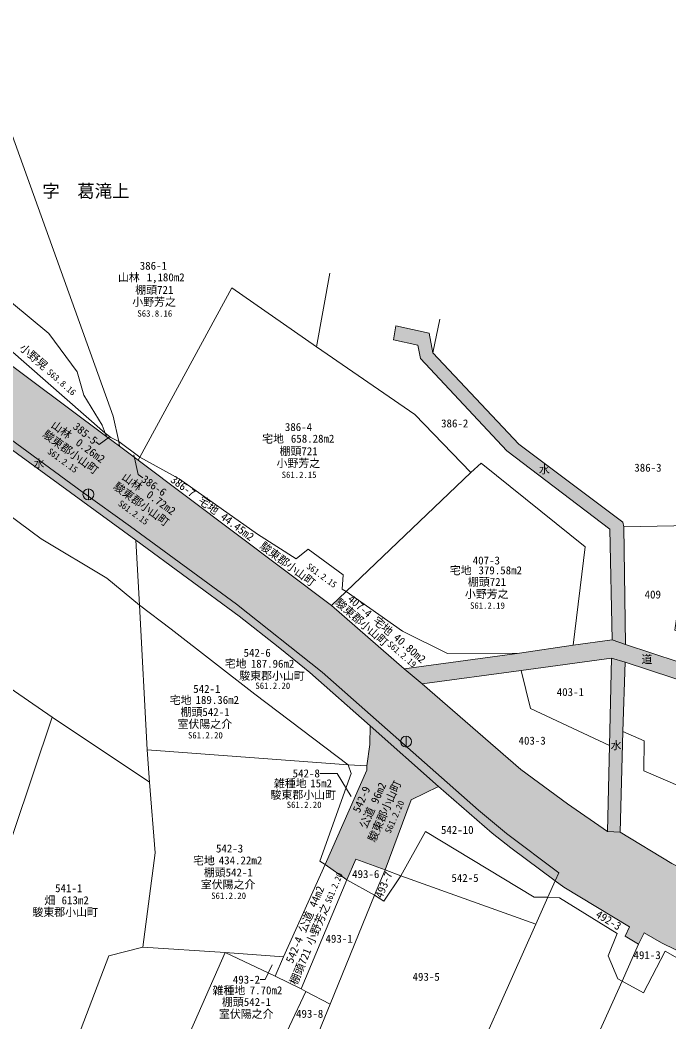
# Model space of a CAD drawing. Units: millimetres, scale not verified. Extents: x 40703558 to 41104058, y -72012650 to -71735650.
# Drawn here: x 40932872 to 41007224, y -71918610 to -71803869 of the extents above; entities that cross this region are included whole.
import ezdxf
from ezdxf.enums import TextEntityAlignment as Align

# ---------------------------------------------------------------- set-up
doc = ezdxf.new("R2010")
doc.units = ezdxf.units.MM
doc.header["$LTSCALE"] = 500
for name, color, linetype, lineweight in [('プロットマーク', 7, 'Continuous', 13), ('公図', 7, 'Continuous', 13), ('地番名', 7, 'Continuous', 13)]:
    doc.layers.add(name, color=color, linetype=linetype, lineweight=lineweight)
for name, color, linetype in [('住所', 7, 'Continuous'), ('地目', 7, 'Continuous'), ('地積', 7, 'Continuous'), ('所在', 7, 'Continuous'), ('所有者', 7, 'Continuous'), ('日付（分筆等）', 7, 'Continuous'), ('道・水路', 254, 'Continuous')]:
    doc.layers.add(name, color=color, linetype=linetype)
doc.styles.add('ＭＳ 明朝', font='')
doc.styles.get('ＭＳ 明朝').set_extended_font_data('MS Mincho')

msp = doc.modelspace()

# ---------------------------------------------------------------- hatches: boundary and pattern name
at = {"layer": '道・水路'}
for color, points in [(256, [(40942832, -71851588), (40944267.1, -71852663.8), (40946399, -71854273.2), (40968566.1, -71870914), (40976892.1, -71878187.6), (40978960.4, -71879905.7), (40990249.8, -71889715.4), (40995582, -71893629.3), (41000173.3, -71896810.1), (41001640.8, -71896861.1), (41007571.4, -71900458.6), (41010951.7, -71902175.4), (41015663.7, -71904266.8), (41017077.8, -71904730.5), (41024014.7, -71908062.5), (41020614.4, -71916544.9), (41019949.2, -71916178.9), (41006350.5, -71909552.6), (41004399.9, -71908409.2), (41003741.4, -71909715.5), (41002207.5, -71908793.3), (41002686.7, -71907697.9), (40995183, -71903168.9), (40994197.6, -71902438), (40994621.6, -71901530.1), (40988613.3, -71897041.4), (40985418.8, -71894352.7), (40967502.5, -71878534.9), (40957661.4, -71870760), (40945541.8, -71861874.5), (40939987.8, -71857891.2), (40929880.6, -71850502.6), (40923203.9, -71845572.3), (40893188.7, -71823580.3), (40892711.6, -71824218.5), (40892520, -71824075.4), (40891577, -71824264.5), (40890013.8, -71824557.3), (40889127.4, -71824685), (40888608.7, -71825295.9), (40883413.7, -71831263), (40878995.9, -71836021.3), (40828789, -71890545.8), (40831789.4, -71891598.6), (40870921.4, -71905351.9), (40905844.7, -71917497.6), (40919234.9, -71922546.8), (40921073.9, -71923250.9), (40919296.9, -71927142), (40876964, -71912000.5), (40814872.7, -71889504.4), (40812981.8, -71888904.8), (40793887.5, -71882875), (40795825.7, -71879475.2), (40816748.2, -71886154), (40824677.4, -71889000.5), (40828724.9, -71886398.4), (40835643.2, -71878551.7), (40844027.1, -71869207.6), (40847788.8, -71864969.9), (40881602.3, -71827701.1), (40886851.7, -71820201.9), (40884604.7, -71819820.4), (40879297.6, -71818962.2), (40870567.4, -71818856.5), (40863974.5, -71818068.7), (40860925.4, -71816755.5), (40856555.9, -71814245.1), (40845884, -71808435.2), (40847173.4, -71806002.2), (40857976.4, -71811926), (40861521.4, -71814010.9), (40865651.9, -71815630.2), (40870986.5, -71816056.9), (40882263.1, -71816481.9), (40884016.2, -71816554.7), (40891586.8, -71817855), (40894147.1, -71816955.6), (40901267.1, -71813336.3), (40901949.7, -71812991), (40920135.4, -71803869.1), (40922593.1, -71805541.2), (40903725.9, -71815185.4), (40902909.5, -71815593), (40897924, -71818090.8)]), (7, [(40967502.5, -71878534.9), (40985418.8, -71894352.7), (40988613.3, -71897041.4), (40994621.6, -71901530.1), (40994197.6, -71902438), (40989115, -71898650.6), (40986963, -71896995.9), (40980814, -71891654), (40972975.5, -71884679.1), (40966083.8, -71878574.5), (40964842.2, -71877600.2), (40962455.8, -71875669.1), (40957989.4, -71872141.5), (40946138.1, -71863439.9), (40931167, -71852514.4), (40892711.6, -71824218.5), (40893188.7, -71823580.3), (40923203.9, -71845572.3), (40929880.6, -71850502.6), (40939987.8, -71857891.2), (40945541.8, -71861874.5), (40957661.4, -71870760)]), (7, [(41001952.9, -71861392.2), (41002056.1, -71861925.1), (41002247.1, -71875387.2), (41000721, -71874846.8), (41000464.9, -71862168.4), (40988646, -71853217.7), (40978762.8, -71842638), (40978465.8, -71841086.6), (40975660.4, -71840475.6), (40975947, -71838883.7), (40979754.6, -71839745.3), (40980178.4, -71841977.8), (40990028.1, -71852437.1)]), (256, [(41014305.9, -71879368.7), (41016088.5, -71879940.4), (41023635.3, -71882417.6), (41031559.6, -71883692.1), (41031735, -71882818.3), (41032788.7, -71882990.8), (41032484.2, -71885689), (41023235.3, -71884216.8), (41013241.4, -71881040), (41002187.3, -71877388.2), (41000658.6, -71876939.8), (40990306.3, -71878360.1), (40978960.4, -71879905.7), (40976892.1, -71878187.6), (40990095.3, -71876373), (40996244.6, -71875467.5), (41000721, -71874846.8), (41002247.1, -71875387.2)]), (7, [(41002187.3, -71877388.2), (41001924.4, -71885355), (41001640.8, -71896861.1), (41000173.3, -71896810.1), (41000405.5, -71886932.7), (41000658.6, -71876939.8)]), (256, [(40980814, -71891654), (40977673.2, -71893173.5), (40974694.7, -71901204), (40971348.9, -71899953.1), (40970328.5, -71902316.6), (40967816.1, -71900559.4), (40972595.4, -71889787.5), (40972605.1, -71889276.7), (40972945.6, -71886842.2), (40972975.5, -71884679.1)])]:
    msp.add_hatch(color=color, dxfattribs=at).paths.add_polyline_path(points)

# ---------------------------------------------------------------- linework, layer by layer
at = {"layer": 'プロットマーク'}
for p, q in [((40940704.7, -71858814.2), (40940704.7, -71857564.2)), ((40977101.9, -71887122.8), (40977101.9, -71885872.8))]:
    msp.add_line(p, q, dxfattribs=at)
for centre in [(40940704.7, -71858189.2), (40940704.7, -71858189.2), (40977101.9, -71886497.8), (40977101.9, -71886497.8)]:
    msp.add_circle(centre, 625, dxfattribs=at)
at = {"layer": '公図'}
for p, q in [((40966835.6, -71841284.2), (40968350.6, -71832842.7)), ((40980956.7, -71838107.7), (40980178.4, -71841977.8))]:
    msp.add_line(p, q, dxfattribs=at)
for points in [[(40922593.1, -71805541.2), (40903725.9, -71815185.4), (40902909.5, -71815593), (40897924, -71818090.8), (40942832, -71851588), (40944267.1, -71852663.8), (40946399, -71854273.2), (40968566.1, -71870914), (40976892.1, -71878187.6), (40978960.4, -71879905.7), (40990249.8, -71889715.4), (40995582, -71893629.3), (41000173.3, -71896810.1), (41001640.8, -71896861.1), (41007571.4, -71900458.6), (41010951.7, -71902175.4), (41015663.7, -71904266.8), (41017077.8, -71904730.5), (41024014.7, -71908062.5)], [(40944267.1, -71852663.8), (40944174.6, -71852154), (40943525, -71849228.9), (40929297.6, -71809737.7)], [(40942832, -71851588), (40942619.9, -71851163.1), (40942289.2, -71850282.7), (40940199.4, -71846826.6), (40939402.4, -71844139.5), (40936166.9, -71839772.4), (40929822.1, -71834548.1), (40922142.4, -71829784.5), (40906334.7, -71817288), (40903725.9, -71815185.4)], [(40990095.3, -71876373), (40981854.6, -71876410.9), (40976694.5, -71873864.3), (40970240.8, -71869301.3), (40969778.4, -71869027.9), (40969895, -71867403.8), (40965876.3, -71864455.9), (40964522.2, -71865571.3), (40960088.4, -71862734), (40951096.1, -71856395.3), (40946591.9, -71853941.2), (40944174.6, -71852154), (40943263.1, -71851674.5), (40942619.9, -71851163.1), (40913682, -71825837.9), (40909353.6, -71821225), (40905454.8, -71817811.1), (40902909.5, -71815593)], [(41003741.4, -71909715.5), (41002207.5, -71908793.3), (41002686.7, -71907697.9), (40995183, -71903168.9), (40994197.6, -71902438), (40989115, -71898650.6), (40986963, -71896995.9), (40980814, -71891654), (40972975.5, -71884679.1), (40966083.8, -71878574.5), (40964842.2, -71877600.2), (40962455.8, -71875669.1), (40957989.4, -71872141.5), (40946138.1, -71863439.9), (40931167, -71852514.4), (40892711.6, -71824218.5), (40892520, -71824075.4), (40891577, -71824264.5), (40890013.8, -71824557.3), (40889127.4, -71824685), (40888608.7, -71825295.9), (40883413.7, -71831263), (40878995.9, -71836021.3), (40828789, -71890545.8)], [(40892711.6, -71824218.5), (40893188.7, -71823580.3), (40923203.9, -71845572.3), (40929880.6, -71850502.6), (40939987.8, -71857891.2), (40945541.8, -71861874.5), (40957661.4, -71870760), (40967502.5, -71878534.9), (40985418.8, -71894352.7), (40988613.3, -71897041.4), (40994621.6, -71901530.1), (40994197.6, -71902438), (40993336.3, -71904334.3), (40991957.6, -71907423.9), (40982523.6, -71928544.5), (40974911.4, -71945362.9)], [(40984513.3, -71855693.5), (40978097.4, -71849034.4), (40966835.6, -71841284.2), (40957133.9, -71834548.5), (40946591.9, -71853941.2), (40946399, -71854273.2)], [(41002247.1, -71875387.2), (41002056.1, -71861925.1), (41001952.9, -71861392.2), (40990028.1, -71852437.1), (40980178.4, -71841977.8), (40979754.6, -71839745.3), (40975947, -71838883.7), (40975660.4, -71840475.6), (40978465.8, -71841086.6), (40978762.8, -71842638), (40988646, -71853217.7), (41000464.9, -71862168.4), (41000721, -71874846.8)], [(40996244.6, -71875467.5), (40997617.8, -71864207.6), (40985693.5, -71854605), (40984513.3, -71855693.5), (40970240.8, -71869301.3), (40968566.1, -71870914)], [(41014471.4, -71914857.6), (41006770.1, -71910517.4), (41004294.6, -71915269.1), (41001850.9, -71913934.5), (41001352.7, -71913668.8), (41000268.7, -71911043.3), (41001297.8, -71908494.6), (40994687.7, -71904400.7), (40993336.3, -71904334.3), (40991775.6, -71904337.2), (40979335.9, -71896810), (40976508.3, -71901874.4), (40974540.1, -71904790.9), (40973481.1, -71904099.2), (40970328.5, -71902316.6), (40967816.1, -71900559.4), (40967227.6, -71900180.3), (40970822.2, -71890139.6), (40970450.8, -71889148.7), (40959761.8, -71881079.1), (40950201.8, -71873631.5), (40946577.9, -71870871.8), (40942820.7, -71867798), (40935284.5, -71863267.4), (40925007.6, -71855678.9)], [(41014797.1, -71877478.3), (41007893, -71873749.8), (41009696, -71861745.4), (41002056.1, -71861925.1)], [(40946927.3, -71910059.7), (40948369.1, -71899250.1), (40947689.7, -71891129.8), (40947442.7, -71887456.5), (40946577.9, -71870871.8), (40946138.1, -71863439.9)], [(41031735, -71882818.3), (41031559.6, -71883692.1), (41023635.3, -71882417.6), (41016088.5, -71879940.4), (41014305.9, -71879368.7), (41002247.1, -71875387.2), (41000721, -71874846.8), (40996244.6, -71875467.5), (40990095.3, -71876373), (40976892.1, -71878187.6)], [(40947689.7, -71891129.8), (40936566.6, -71883693.3), (40926782.2, -71876986.8), (40924948.9, -71880601.6), (40918186.6, -71893439.4), (40916957.1, -71895986.2), (40905844.7, -71917497.6)], [(41032484.2, -71885689), (41023235.3, -71884216.8), (41013241.4, -71881040), (41002187.3, -71877388.2), (41000658.6, -71876939.8), (40990306.3, -71878360.1), (40978960.4, -71879905.7)], [(41000173.3, -71896810.1), (41000405.5, -71886932.7), (41000658.6, -71876939.8)], [(41001640.8, -71896861.1), (41001924.4, -71885355), (41002187.3, -71877388.2)], [(41000405.5, -71886932.7), (40991352.4, -71882728.3), (40990306.3, -71878360.1)], [(40936566.6, -71883693.3), (40923256.3, -71923199.8), (40922829.7, -71923944.8)], [(40972975.5, -71884679.1), (40972945.6, -71886842.2), (40972605.1, -71889276.7), (40972595.4, -71889787.5), (40967816.1, -71900559.4), (40963056.2, -71911143.6), (40962107.7, -71913372.4)], [(41027126, -71900372.9), (41020942.2, -71897679.8), (41020148.1, -71896581.7), (41019600.3, -71896428.8), (41004349.7, -71889849.8), (41004371, -71886425.6), (41001924.4, -71885355)], [(40972605.1, -71889276.7), (40970450.8, -71889148.7), (40947442.7, -71887456.5)], [(40980814, -71891654), (40977673.2, -71893173.5), (40974694.7, -71901204), (40973481.1, -71904099.2), (40968419.9, -71916583), (40966748.3, -71920586.2)], [(40991957.6, -71907423.9), (40976508.3, -71901874.4), (40974694.7, -71901204), (40971348.9, -71899953.1), (40970328.5, -71902316.6), (40965071.9, -71914805.5)], [(41020614.4, -71916544.9), (41019949.2, -71916178.9), (41006350.5, -71909552.6), (41004399.9, -71908409.2), (41003741.4, -71909715.5), (41001850.9, -71913934.5), (40985471.3, -71950203.5)], [(40963056.2, -71911143.6), (40956374.5, -71910656.2), (40946927.3, -71910059.7), (40943047, -71911047.1), (40936267.5, -71928777.9)], [(40956374.5, -71910656.2), (40949201.8, -71926955), (40946407.1, -71933158)], [(40968419.9, -71916583), (40965605.9, -71915132.5), (40965071.9, -71914805.5), (40962107.7, -71913372.4), (40956374.5, -71910656.2)], [(40965605.9, -71915132.5), (40963761.3, -71919098.7), (40955536.6, -71937060.4)]]:
    msp.add_lwpolyline(points, dxfattribs=at)
at = {"layer": '地番名'}
for points in [[(40943092.3, -71851641.7), (40941928.3, -71852478.1), (40941566.2, -71852184.9)], [(40945924.8, -71853658.8), (40946424.9, -71855924.4), (40946948.7, -71856293)], [(40970827.5, -71892806.1), (40969223.7, -71890141.8), (40967232, -71890141.8)], [(40961774.9, -71912073.2), (40960960.1, -71913761), (40960378.1, -71913761)]]:
    msp.add_lwpolyline(points, dxfattribs=at)

# ---------------------------------------------------------------- texts
at = {"layer": '住所', "style": 'ＭＳ 明朝'}
for s, p in [('棚頭721', (40946072.7, -71835500.9)), ('棚頭721', (40962601.8, -71853979.7)), ('棚頭721', (40984187.1, -71868951.9)), ('棚頭542-1', (40951263.1, -71883848.6)), ('棚頭542-1', (40953925.8, -71902225.6)), ('棚頭542-1', (40956008.9, -71917052.3))]:
    msp.add_text(s, height=916.4, dxfattribs=at).set_placement(p, align=Align.BOTTOM_LEFT)
msp.add_text('棚頭721', height=916.4, rotation=67.173, dxfattribs=at).set_placement((40964826.3, -71914551.1), align=Align.BOTTOM_LEFT)
at = {"layer": '地番名', "style": 'ＭＳ 明朝'}
for s, p in [('386-1', (40946590, -71832739.1)), ('386-2', (40981116.8, -71850792.8)), ('386-4', (40963214.3, -71851211.2)), ('水', (40934423.3, -71855384.8)), ('水', (40992328.2, -71856075.4)), ('386-3', (41003254.5, -71855865.4)), ('407-3', (40984741.3, -71866494.2)), ('409', (41004435.3, -71870391.9)), ('542-6', (40958481.3, -71877062.4)), ('道', (41004071.6, -71877803.3)), ('542-1', (40952715.8, -71881204.8)), ('403-1', (40994367.2, -71881562.1)), ('403-3', (40989990.1, -71887126)), ('水', (41000540, -71887669)), ('542-10', (40981099.5, -71897351.6)), ('542-3', (40955319.9, -71899474.8)), ('493-6', (40970921.2, -71902403.5)), ('542-5', (40982298.5, -71902851.4)), ('541-1', (40936887.4, -71904022.4)), ('493-1', (40967873.4, -71909811.5)), ('491-3', (41003166.7, -71911689.5)), ('493-5', (40977849.4, -71914167.7)), ('493-8', (40964494.3, -71918406.3))]:
    msp.add_text(s, height=916.4, dxfattribs=at).set_placement(p, align=Align.BOTTOM_LEFT)
for s, rotation, p in [('385-5', 321.009, (40939137.3, -71850218.7)), ('386-6', 324.866, (40946948.7, -71856293))]:
    msp.add_text(s, height=916.4, rotation=rotation, dxfattribs=at).set_placement(p, align=Align.MIDDLE_LEFT)
for s, rotation, p in [('386-7', 323.105, (40949867.9, -71856918)), ('407-4', 318.86, (40970161.1, -71870523.2)), ('542-9', 66.074, (40972027.4, -71894843.9)), ('493-7', 67.258, (40974623.9, -71904621.2)), ('492-3', 328.886, (40998594.5, -71906783.3)), ('542-4', 67.173, (40964364.3, -71912074.4))]:
    msp.add_text(s, height=916.4, rotation=rotation, dxfattribs=at).set_placement(p, align=Align.BOTTOM_LEFT)
for s, p in [('542-8', (40964107, -71890141.8)), ('493-2', (40957253.1, -71913761))]:
    msp.add_text(s, height=916.4, dxfattribs=at).set_placement(p, align=Align.MIDDLE_LEFT)
at = {"layer": '地目', "style": 'ＭＳ 明朝'}
for s, p in [('山林', (40944084.9, -71834074.1)), ('宅地', (40960614, -71852552.9)), ('宅地', (40982108.8, -71867628.6)), ('宅地', (40956315.8, -71878308.4)), ('宅地', (40950025.4, -71882486.4)), ('雑種地', (40961958.1, -71892021.2)), ('宅地', (40952688.1, -71900863.4)), ('畑', (40935666, -71905410)), ('雑種地', (40954926.4, -71915729))]:
    msp.add_text(s, height=916.4, dxfattribs=at).set_placement(p, align=Align.BOTTOM_LEFT)
for s, rotation, p in [('山林', 323.832, (40936184.1, -71850652.7)), ('山林', 323.832, (40944280.5, -71856608.7)), ('宅地', 323.105, (40953044.3, -71859283.2)), ('宅地', 318.86, (40973047.5, -71872990.7)), ('公道', 66.074, (40972803.6, -71896656.2)), ('公道', 67.173, (40965819.1, -71908598.6))]:
    msp.add_text(s, height=916.4, rotation=rotation, dxfattribs=at).set_placement(p, align=Align.BOTTOM_LEFT)
at = {"layer": '地積', "style": 'ＭＳ 明朝'}
for s, p in [('1,180m2', (40947373.2, -71834064.6)), ('658.28m2', (40963902.3, -71852543.4)), ('379.58m2', (40985397.1, -71867619.1)), ('187.96m2', (40959314.3, -71878312.7)), ('189.36m2', (40952977.5, -71882464)), ('15m2', (40966120.6, -71892012.6)), ('434.22m2', (40955640.2, -71900841)), ('613m2', (40937633, -71905406.9)), ('7.70m2', (40959184.8, -71915719.4))]:
    msp.add_text(s, height=916.4, dxfattribs=at).set_placement(p, align=Align.BOTTOM_LEFT)
for s, rotation, p in [('0.26m2', 323.832, (40938998.9, -71852684.4)), ('0.72m2', 323.832, (40947095.3, -71858640.3)), ('44.45m2', 323.105, (40955600.1, -71861176.2)), ('40.80m2', 318.86, (40975401.2, -71874937.5)), ('96m2', 66.074, (40974105.3, -71893823.1)), ('44m2', 67.173, (40967043.2, -71905690.4))]:
    msp.add_text(s, height=916.4, rotation=rotation, dxfattribs=at).set_placement(p, align=Align.BOTTOM_LEFT)
at = {"layer": '所在', "style": 'ＭＳ 明朝'}
msp.add_text('字\u3000葛滝上', height=1466, dxfattribs=at).set_placement((40935424.4, -71824629.8), align=Align.BOTTOM_LEFT)
at = {"layer": '所有者', "style": 'ＭＳ 明朝'}
for s, p in [('小野芳之', (40945729, -71836876.7)), ('小野芳之', (40962258.1, -71855355.5)), ('小野芳之', (40983843.4, -71870327.7)), ('駿東郡小山町', (40957989.1, -71879698.1)), ('室伏陽之介', (40950919.4, -71885224.4)), ('駿東郡小山町', (40961574.9, -71893333.3)), ('室伏陽之介', (40953582.1, -71903601.4)), ('駿東郡小山町', (40934290.7, -71906770.5)), ('室伏陽之介', (40955665.2, -71918428.1))]:
    msp.add_text(s, height=916.4, dxfattribs=at).set_placement(p, align=Align.BOTTOM_LEFT)
for s, rotation, p in [('小野晃', 318.809, (40932547.8, -71841753.5)), ('駿東郡小山町', 323.832, (40935225, -71851730.8)), ('駿東郡小山町', 323.832, (40943321.4, -71857686.7)), ('駿東郡小山町', 323.105, (40960097.9, -71864510.7)), ('駿東郡小山町', 318.86, (40968713.9, -71870927)), ('駿東郡小山町', 66.074, (40973786, -71898199.3)), ('小野芳之', 67.173, (40966712.6, -71910021.4))]:
    msp.add_text(s, height=916.4, rotation=rotation, dxfattribs=at).set_placement(p, align=Align.BOTTOM_LEFT)
at = {"layer": '日付（分筆等）', "style": 'ＭＳ 明朝'}
for s, p in [('S63.8.16', (40946321.1, -71838059.8)), ('S61.2.15', (40962850.2, -71856538.6)), ('S61.2.19', (40984435.5, -71871510.9)), ('S61.2.20', (40959841.3, -71880691.8)), ('S61.2.20', (40952116.9, -71886364.3)), ('S61.2.20', (40963427.1, -71894327)), ('S61.2.20', (40954779.6, -71904741.2))]:
    msp.add_text(s, height=733.1, dxfattribs=at).set_placement(p, align=Align.BOTTOM_LEFT)
for s, rotation, p in [('S63.8.16', 318.809, (40935732.6, -71844474.2)), ('S61.2.15', 323.832, (40935806.7, -71853607.9)), ('S61.2.15', 323.832, (40943903.1, -71859563.8)), ('S61.2.15', 323.832, (40965486, -71866771)), ('S61.2.19', 318.86, (40974737.4, -71875630.9)), ('S61.2.20', 66.074, (40975506.9, -71897179.4))]:
    msp.add_text(s, height=733.1, rotation=rotation, dxfattribs=at).set_placement(p, align=Align.BOTTOM_LEFT)
at = {"layer": '日付（分筆等）', "style": 'ＭＳ 明朝', "width": 0.8}
msp.add_text('S61.2.20', height=733.1, rotation=67.173, dxfattribs=at).set_placement((40968659.4, -71905173.2), align=Align.BOTTOM_LEFT)

doc.saveas('drawing.dxf')
